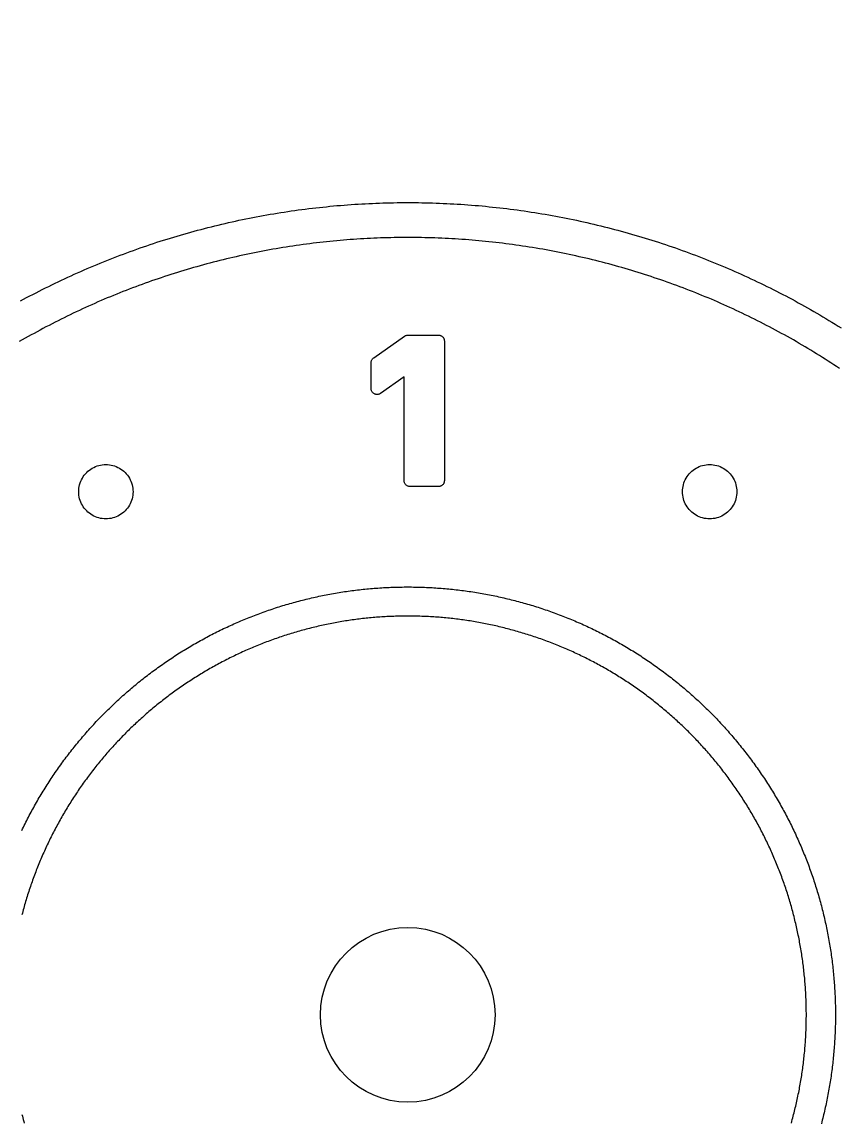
# Model space of a CAD drawing. Header units: millimetres. Extents: x -17.8 to 17.8, y -17.8 to 17.8.
# Drawn here: x 5.11 to 9.32, y -0.55 to 5.11 of the extents above; entities that cross this region are included whole.
import ezdxf

# ---------------------------------------------------------------- set-up
doc = ezdxf.new("R2010")
doc.units = ezdxf.units.MM
doc.layers.add('ALTIN', color=2, linetype='Continuous')
doc.layers.add('KESIM', color=1, linetype='Continuous')

msp = doc.modelspace()

# ---------------------------------------------------------------- linework, layer by layer
at = {"layer": 'ALTIN'}
for points in [[(5.1058, 3.677), (5.1218, 3.6856), (5.1379, 3.6943), (5.1541, 3.7028), (5.1702, 3.7113), (5.1865, 3.7196), (5.2027, 3.728), (5.219, 3.7362), (5.2353, 3.7444), (5.2517, 3.7525), (5.2681, 3.7606), (5.2845, 3.7685), (5.3009, 3.7764), (5.3174, 3.7842), (5.334, 3.792), (5.3505, 3.7997), (5.3671, 3.8073), (5.3838, 3.8148), (5.4004, 3.8223), (5.4171, 3.8297), (5.4338, 3.837), (5.4506, 3.8442), (5.4674, 3.8514), (5.4842, 3.8585), (5.5011, 3.8655), (5.5179, 3.8725), (5.5348, 3.8793), (5.5518, 3.8861), (5.5688, 3.8929), (5.5858, 3.8995), (5.6028, 3.9061), (5.6198, 3.9126), (5.6369, 3.919), (5.654, 3.9254), (5.6712, 3.9317), (5.6884, 3.9379), (5.7056, 3.944), (5.7228, 3.9501), (5.74, 3.956), (5.7573, 3.962), (5.7746, 3.9678), (5.7919, 3.9735), (5.8093, 3.9792), (5.8266, 3.9848), (5.844, 3.9904), (5.8615, 3.9958), (5.8789, 4.0012), (5.8964, 4.0065), (5.9139, 4.0117), (5.9314, 4.0168), (5.9489, 4.0219), (5.9665, 4.0269), (5.9841, 4.0318), (6.0017, 4.0367), (6.0193, 4.0414), (6.0369, 4.0461), (6.0546, 4.0507), (6.0723, 4.0553), (6.09, 4.0597), (6.1077, 4.0641), (6.1255, 4.0684), (6.1432, 4.0726), (6.161, 4.0768), (6.1788, 4.0808), (6.1966, 4.0848), (6.2144, 4.0887), (6.2323, 4.0926), (6.2502, 4.0963), (6.268, 4.1), (6.2859, 4.1036), (6.3039, 4.1071), (6.3218, 4.1106), (6.3397, 4.1139), (6.3577, 4.1172), (6.3757, 4.1204), (6.3936, 4.1236), (6.4116, 4.1266), (6.4297, 4.1296), (6.4477, 4.1325), (6.4657, 4.1353), (6.4838, 4.138), (6.5018, 4.1407), (6.5199, 4.1433), (6.538, 4.1458), (6.5561, 4.1482), (6.5742, 4.1505), (6.5923, 4.1528), (6.6104, 4.155), (6.6286, 4.1571), (6.6467, 4.1591), (6.6649, 4.1611), (6.683, 4.1629), (6.7012, 4.1647), (6.7194, 4.1664), (6.7375, 4.1681), (6.7557, 4.1696), (6.7739, 4.1711), (6.7921, 4.1725), (6.8103, 4.1738), (6.8286, 4.175), (6.8468, 4.1762), (6.865, 4.1773), (6.8832, 4.1783), (6.9015, 4.1792), (6.9197, 4.18), (6.9379, 4.1808), (6.9562, 4.1815), (6.9744, 4.182), (6.9927, 4.1826), (7.0109, 4.183), (7.0292, 4.1834), (7.0474, 4.1836), (7.0657, 4.1838), (7.0839, 4.184), (7.1022, 4.184), (7.1205, 4.184), (7.1387, 4.1838), (7.157, 4.1836), (7.1752, 4.1834), (7.1935, 4.183), (7.2117, 4.1826), (7.23, 4.182), (7.2482, 4.1815), (7.2665, 4.1808), (7.2847, 4.18), (7.3029, 4.1792), (7.3212, 4.1783), (7.3394, 4.1773), (7.3576, 4.1762), (7.3758, 4.175), (7.3941, 4.1738), (7.4123, 4.1725), (7.4305, 4.1711), (7.4487, 4.1696), (7.4669, 4.1681), (7.485, 4.1664), (7.5032, 4.1647), (7.5214, 4.1629), (7.5395, 4.1611), (7.5577, 4.1591), (7.5758, 4.1571), (7.594, 4.155), (7.6121, 4.1528), (7.6302, 4.1505), (7.6483, 4.1482), (7.6664, 4.1458), (7.6845, 4.1433), (7.7026, 4.1407), (7.7206, 4.138), (7.7387, 4.1353), (7.7567, 4.1325), (7.7747, 4.1296), (7.7928, 4.1266), (7.8108, 4.1236), (7.8287, 4.1204), (7.8467, 4.1172), (7.8647, 4.1139), (7.8826, 4.1106), (7.9005, 4.1071), (7.9185, 4.1036), (7.9364, 4.1), (7.9542, 4.0963), (7.9721, 4.0926), (7.99, 4.0887), (8.0078, 4.0848), (8.0256, 4.0808), (8.0434, 4.0768), (8.0612, 4.0726), (8.0789, 4.0684), (8.0967, 4.0641), (8.1144, 4.0597), (8.1321, 4.0553), (8.1498, 4.0507), (8.1675, 4.0461), (8.1851, 4.0414), (8.2027, 4.0367), (8.2203, 4.0318), (8.2379, 4.0269), (8.2555, 4.0219), (8.273, 4.0168), (8.2905, 4.0117), (8.308, 4.0065), (8.3255, 4.0012), (8.3429, 3.9958), (8.3604, 3.9904), (8.3778, 3.9848), (8.3951, 3.9792), (8.4125, 3.9735), (8.4298, 3.9678), (8.4471, 3.962), (8.4644, 3.956), (8.4816, 3.9501), (8.4988, 3.944), (8.516, 3.9379), (8.5332, 3.9317), (8.5504, 3.9254), (8.5675, 3.919), (8.5846, 3.9126), (8.6016, 3.9061), (8.6186, 3.8995), (8.6356, 3.8929), (8.6526, 3.8861), (8.6696, 3.8793), (8.6865, 3.8725), (8.7033, 3.8655), (8.7202, 3.8585), (8.737, 3.8514), (8.7538, 3.8442), (8.7706, 3.837), (8.7873, 3.8297), (8.804, 3.8223), (8.8206, 3.8148), (8.8373, 3.8073), (8.8539, 3.7997), (8.8704, 3.792), (8.887, 3.7842), (8.9035, 3.7764), (8.9199, 3.7685), (8.9363, 3.7606), (8.9527, 3.7525), (8.9691, 3.7444), (8.9854, 3.7362), (9.0017, 3.728), (9.0179, 3.7196), (9.0342, 3.7113), (9.0503, 3.7028), (9.0665, 3.6943), (9.0826, 3.6856), (9.0986, 3.677), (9.1147, 3.6682), (9.1306, 3.6594), (9.1466, 3.6505), (9.1625, 3.6416), (9.1784, 3.6325), (9.1942, 3.6235), (9.21, 3.6143), (9.2257, 3.6051), (9.2415, 3.5958), (9.2571, 3.5864), (9.2727, 3.577), (9.2883, 3.5674), (9.3039, 3.5579), (9.3194, 3.5482), (9.3348, 3.5385)], [(9.3267, 3.3292), (9.3122, 3.3389), (9.2976, 3.3485), (9.2829, 3.358), (9.2683, 3.3675), (9.2535, 3.3769), (9.2388, 3.3863), (9.224, 3.3956), (9.2092, 3.4048), (9.1943, 3.414), (9.1794, 3.4231), (9.1644, 3.4321), (9.1494, 3.4411), (9.1344, 3.45), (9.1193, 3.4588), (9.1042, 3.4676), (9.0891, 3.4763), (9.0739, 3.4849), (9.0586, 3.4935), (9.0434, 3.502), (9.0281, 3.5104), (9.0127, 3.5188), (8.9974, 3.5271), (8.982, 3.5353), (8.9665, 3.5435), (8.951, 3.5516), (8.9355, 3.5596), (8.92, 3.5676), (8.9044, 3.5755), (8.8888, 3.5833), (8.8731, 3.5911), (8.8574, 3.5988), (8.8417, 3.6064), (8.826, 3.614), (8.8102, 3.6214), (8.7944, 3.6289), (8.7785, 3.6362), (8.7626, 3.6435), (8.7467, 3.6507), (8.7308, 3.6578), (8.7148, 3.6649), (8.6988, 3.6719), (8.6828, 3.6788), (8.6667, 3.6857), (8.6506, 3.6925), (8.6345, 3.6992), (8.6183, 3.7059), (8.6021, 3.7124), (8.5859, 3.719), (8.5697, 3.7254), (8.5534, 3.7318), (8.5371, 3.7381), (8.5208, 3.7443), (8.5044, 3.7504), (8.4881, 3.7565), (8.4716, 3.7625), (8.4552, 3.7685), (8.4388, 3.7743), (8.4223, 3.7801), (8.4058, 3.7859), (8.3892, 3.7915), (8.3727, 3.7971), (8.3561, 3.8026), (8.3395, 3.808), (8.3229, 3.8134), (8.3062, 3.8187), (8.2896, 3.8239), (8.2729, 3.829), (8.2561, 3.8341), (8.2394, 3.8391), (8.2226, 3.844), (8.2059, 3.8489), (8.189, 3.8537), (8.1722, 3.8584), (8.1554, 3.863), (8.1385, 3.8676), (8.1216, 3.8721), (8.1047, 3.8765), (8.0878, 3.8808), (8.0709, 3.8851), (8.0539, 3.8893), (8.0369, 3.8934), (8.0199, 3.8974), (8.0029, 3.9014), (7.9859, 3.9053), (7.9688, 3.9091), (7.9518, 3.9128), (7.9347, 3.9165), (7.9176, 3.9201), (7.9005, 3.9236), (7.8833, 3.9271), (7.8662, 3.9304), (7.849, 3.9337), (7.8319, 3.937), (7.8147, 3.9401), (7.7975, 3.9432), (7.7803, 3.9462), (7.7631, 3.9491), (7.7458, 3.9519), (7.7286, 3.9547), (7.7113, 3.9574), (7.694, 3.96), (7.6767, 3.9626), (7.6594, 3.965), (7.6421, 3.9674), (7.6248, 3.9697), (7.6075, 3.972), (7.5902, 3.9742), (7.5728, 3.9762), (7.5555, 3.9783), (7.5381, 3.9802), (7.5207, 3.9821), (7.5034, 3.9839), (7.486, 3.9856), (7.4686, 3.9872), (7.4512, 3.9888), (7.4338, 3.9902), (7.4164, 3.9917), (7.3989, 3.993), (7.3815, 3.9942), (7.3641, 3.9954), (7.3466, 3.9965), (7.3292, 3.9976), (7.3118, 3.9985), (7.2943, 3.9994), (7.2769, 4.0002), (7.2594, 4.0009), (7.2419, 4.0016), (7.2245, 4.0021), (7.207, 4.0026), (7.1895, 4.003), (7.1721, 4.0034), (7.1546, 4.0037), (7.1371, 4.0038), (7.1197, 4.004), (7.1022, 4.004), (7.0847, 4.004), (7.0673, 4.0038), (7.0498, 4.0037), (7.0323, 4.0034), (7.0149, 4.003), (6.9974, 4.0026), (6.9799, 4.0021), (6.9625, 4.0016), (6.945, 4.0009), (6.9275, 4.0002), (6.9101, 3.9994), (6.8926, 3.9985), (6.8752, 3.9976), (6.8578, 3.9965), (6.8403, 3.9954), (6.8229, 3.9942), (6.8055, 3.993), (6.788, 3.9917), (6.7706, 3.9902), (6.7532, 3.9888), (6.7358, 3.9872), (6.7184, 3.9856), (6.701, 3.9839), (6.6837, 3.9821), (6.6663, 3.9802), (6.6489, 3.9783), (6.6316, 3.9762), (6.6142, 3.9742), (6.5969, 3.972), (6.5796, 3.9697), (6.5623, 3.9674), (6.545, 3.965), (6.5277, 3.9626), (6.5104, 3.96), (6.4931, 3.9574), (6.4758, 3.9547), (6.4586, 3.9519), (6.4413, 3.9491), (6.4241, 3.9462), (6.4069, 3.9432), (6.3897, 3.9401), (6.3725, 3.937), (6.3554, 3.9337), (6.3382, 3.9304), (6.3211, 3.9271), (6.3039, 3.9236), (6.2868, 3.9201), (6.2697, 3.9165), (6.2526, 3.9128), (6.2356, 3.9091), (6.2185, 3.9053), (6.2015, 3.9014), (6.1845, 3.8974), (6.1675, 3.8934), (6.1505, 3.8893), (6.1335, 3.8851), (6.1166, 3.8808), (6.0997, 3.8765), (6.0828, 3.8721), (6.0659, 3.8676), (6.049, 3.863), (6.0322, 3.8584), (6.0154, 3.8537), (5.9985, 3.8489), (5.9818, 3.844), (5.965, 3.8391), (5.9483, 3.8341), (5.9315, 3.829), (5.9148, 3.8239), (5.8982, 3.8187), (5.8815, 3.8134), (5.8649, 3.808), (5.8483, 3.8026), (5.8317, 3.7971), (5.8152, 3.7915), (5.7986, 3.7859), (5.7821, 3.7801), (5.7656, 3.7743), (5.7492, 3.7685), (5.7328, 3.7625), (5.7163, 3.7565), (5.7, 3.7504), (5.6836, 3.7443), (5.6673, 3.7381), (5.651, 3.7318), (5.6347, 3.7254), (5.6185, 3.719), (5.6023, 3.7124), (5.5861, 3.7059), (5.5699, 3.6992), (5.5538, 3.6925), (5.5377, 3.6857), (5.5216, 3.6788), (5.5056, 3.6719), (5.4896, 3.6649), (5.4736, 3.6578), (5.4577, 3.6507), (5.4418, 3.6435), (5.4259, 3.6362), (5.41, 3.6289), (5.3942, 3.6214), (5.3784, 3.614), (5.3627, 3.6064), (5.347, 3.5988), (5.3313, 3.5911), (5.3156, 3.5833), (5.3, 3.5755), (5.2844, 3.5676), (5.2689, 3.5596), (5.2534, 3.5516), (5.2379, 3.5435), (5.2224, 3.5353), (5.207, 3.5271), (5.1917, 3.5188), (5.1763, 3.5104), (5.161, 3.502), (5.1458, 3.4935), (5.1305, 3.4849), (5.1153, 3.4763), (5.1002, 3.4676)], [(5.113, 0.9488), (5.1172, 0.9575), (5.1214, 0.9661), (5.1256, 0.9748), (5.1299, 0.9834), (5.1342, 0.992), (5.1385, 1.0005), (5.1429, 1.0091), (5.1473, 1.0176), (5.1518, 1.0262), (5.1563, 1.0347), (5.1608, 1.0431), (5.1654, 1.0516), (5.17, 1.06), (5.1746, 1.0685), (5.1793, 1.0769), (5.184, 1.0852), (5.1888, 1.0936), (5.1936, 1.1019), (5.1984, 1.1103), (5.2033, 1.1186), (5.2082, 1.1268), (5.2131, 1.1351), (5.2181, 1.1433), (5.2231, 1.1515), (5.2281, 1.1597), (5.2332, 1.1679), (5.2383, 1.176), (5.2435, 1.1841), (5.2487, 1.1922), (5.2539, 1.2003), (5.2591, 1.2084), (5.2644, 1.2164), (5.2697, 1.2244), (5.2751, 1.2324), (5.2805, 1.2404), (5.2859, 1.2483), (5.2914, 1.2562), (5.2969, 1.2641), (5.3024, 1.272), (5.308, 1.2798), (5.3136, 1.2876), (5.3192, 1.2954), (5.3249, 1.3032), (5.3306, 1.3109), (5.3363, 1.3186), (5.3421, 1.3263), (5.3479, 1.334), (5.3537, 1.3416), (5.3596, 1.3493), (5.3655, 1.3568), (5.3715, 1.3644), (5.3774, 1.3719), (5.3834, 1.3795), (5.3895, 1.3869), (5.3955, 1.3944), (5.4016, 1.4018), (5.4078, 1.4092), (5.4139, 1.4166), (5.4201, 1.424), (5.4264, 1.4313), (5.4326, 1.4386), (5.4389, 1.4459), (5.4452, 1.4531), (5.4516, 1.4603), (5.458, 1.4675), (5.4644, 1.4747), (5.4708, 1.4818), (5.4773, 1.4889), (5.4838, 1.496), (5.4904, 1.503), (5.497, 1.5101), (5.5036, 1.5171), (5.5102, 1.524), (5.5169, 1.5309), (5.5236, 1.5378), (5.5303, 1.5447), (5.537, 1.5516), (5.5438, 1.5584), (5.5506, 1.5652), (5.5575, 1.5719), (5.5644, 1.5786), (5.5713, 1.5853), (5.5782, 1.592), (5.5851, 1.5986), (5.5921, 1.6052), (5.5992, 1.6118), (5.6062, 1.6184), (5.6133, 1.6249), (5.6204, 1.6314), (5.6275, 1.6378), (5.6347, 1.6442), (5.6419, 1.6506), (5.6491, 1.657), (5.6563, 1.6633), (5.6636, 1.6696), (5.6709, 1.6758), (5.6782, 1.6821), (5.6856, 1.6883), (5.693, 1.6944), (5.7004, 1.7006), (5.7078, 1.7067), (5.7153, 1.7127), (5.7227, 1.7188), (5.7303, 1.7248), (5.7378, 1.7307), (5.7454, 1.7367), (5.7529, 1.7426), (5.7606, 1.7485), (5.7682, 1.7543), (5.7759, 1.7601), (5.7836, 1.7659), (5.7913, 1.7716), (5.799, 1.7773), (5.8068, 1.783), (5.8146, 1.7886), (5.8224, 1.7942), (5.8302, 1.7998), (5.8381, 1.8053), (5.846, 1.8108), (5.8539, 1.8163), (5.8618, 1.8217), (5.8698, 1.8271), (5.8778, 1.8325), (5.8858, 1.8378), (5.8938, 1.8431), (5.9019, 1.8483), (5.91, 1.8535), (5.9181, 1.8587), (5.9262, 1.8639), (5.9343, 1.869), (5.9425, 1.8741), (5.9507, 1.8791), (5.9589, 1.8841), (5.9671, 1.8891), (5.9754, 1.894), (5.9836, 1.8989), (5.9919, 1.9038), (6.0003, 1.9086), (6.0086, 1.9134), (6.017, 1.9182), (6.0253, 1.9229), (6.0337, 1.9276), (6.0422, 1.9322), (6.0506, 1.9368), (6.0591, 1.9414), (6.0675, 1.9459), (6.076, 1.9504), (6.0846, 1.9549), (6.0931, 1.9593), (6.1017, 1.9637), (6.1102, 1.968), (6.1188, 1.9723), (6.1274, 1.9766), (6.1361, 1.9808), (6.1447, 1.985), (6.1534, 1.9892), (6.1621, 1.9933), (6.1708, 1.9974), (6.1795, 2.0014), (6.1883, 2.0054), (6.197, 2.0094), (6.2058, 2.0133), (6.2146, 2.0172), (6.2234, 2.0211), (6.2322, 2.0249), (6.2411, 2.0287), (6.2499, 2.0324), (6.2588, 2.0361), (6.2677, 2.0398), (6.2766, 2.0434), (6.2855, 2.047), (6.2945, 2.0505), (6.3034, 2.054), (6.3124, 2.0575), (6.3214, 2.0609), (6.3304, 2.0643), (6.3394, 2.0677), (6.3484, 2.071), (6.3575, 2.0742), (6.3665, 2.0775), (6.3756, 2.0807), (6.3847, 2.0838), (6.3938, 2.0869), (6.4029, 2.09), (6.412, 2.093), (6.4212, 2.096), (6.4303, 2.099), (6.4395, 2.1019), (6.4487, 2.1047), (6.4578, 2.1076), (6.4671, 2.1104), (6.4763, 2.1131), (6.4855, 2.1158), (6.4947, 2.1185), (6.504, 2.1211), (6.5132, 2.1237), (6.5225, 2.1263), (6.5318, 2.1288), (6.5411, 2.1313), (6.5504, 2.1337), (6.5597, 2.1361), (6.569, 2.1384), (6.5784, 2.1407), (6.5877, 2.143), (6.5971, 2.1452), (6.6064, 2.1474), (6.6158, 2.1495), (6.6252, 2.1516), (6.6346, 2.1537), (6.644, 2.1557), (6.6534, 2.1577), (6.6628, 2.1596), (6.6722, 2.1615), (6.6817, 2.1634), (6.6911, 2.1652), (6.7006, 2.167), (6.71, 2.1687), (6.7195, 2.1704), (6.729, 2.172), (6.7385, 2.1737), (6.7479, 2.1752), (6.7574, 2.1767), (6.7669, 2.1782), (6.7764, 2.1797), (6.786, 2.1811), (6.7955, 2.1824), (6.805, 2.1837), (6.8145, 2.185), (6.8241, 2.1863), (6.8336, 2.1875), (6.8432, 2.1886), (6.8527, 2.1897), (6.8623, 2.1908), (6.8718, 2.1918), (6.8814, 2.1928), (6.891, 2.1937), (6.9005, 2.1946), (6.9101, 2.1955), (6.9197, 2.1963), (6.9293, 2.1971), (6.9389, 2.1978), (6.9485, 2.1985), (6.9581, 2.1992), (6.9677, 2.1998), (6.9773, 2.2003), (6.9869, 2.2009), (6.9965, 2.2013), (7.0061, 2.2018), (7.0157, 2.2022), (7.0253, 2.2025), (7.0349, 2.2029), (7.0445, 2.2031), (7.0541, 2.2034), (7.0637, 2.2035), (7.0734, 2.2037), (7.083, 2.2038), (7.0926, 2.2039), (7.1022, 2.2039), (7.1118, 2.2039), (7.1214, 2.2038), (7.131, 2.2037), (7.1407, 2.2035), (7.1503, 2.2034), (7.1599, 2.2031), (7.1695, 2.2029), (7.1791, 2.2025), (7.1887, 2.2022), (7.1983, 2.2018), (7.2079, 2.2013), (7.2175, 2.2009), (7.2271, 2.2003), (7.2367, 2.1998), (7.2463, 2.1992), (7.2559, 2.1985), (7.2655, 2.1978), (7.2751, 2.1971), (7.2847, 2.1963), (7.2943, 2.1955), (7.3039, 2.1946), (7.3134, 2.1937), (7.323, 2.1928), (7.3326, 2.1918), (7.3421, 2.1908), (7.3517, 2.1897), (7.3612, 2.1886), (7.3708, 2.1875), (7.3803, 2.1863), (7.3899, 2.185), (7.3994, 2.1837), (7.4089, 2.1824), (7.4184, 2.1811), (7.428, 2.1797), (7.4375, 2.1782), (7.447, 2.1767), (7.4565, 2.1752), (7.4659, 2.1737), (7.4754, 2.172), (7.4849, 2.1704), (7.4944, 2.1687), (7.5038, 2.167), (7.5133, 2.1652), (7.5227, 2.1634), (7.5322, 2.1615), (7.5416, 2.1596), (7.551, 2.1577), (7.5604, 2.1557), (7.5698, 2.1537), (7.5792, 2.1516), (7.5886, 2.1495), (7.598, 2.1474), (7.6073, 2.1452), (7.6167, 2.143), (7.626, 2.1407), (7.6354, 2.1384), (7.6447, 2.1361), (7.654, 2.1337), (7.6633, 2.1313), (7.6726, 2.1288), (7.6819, 2.1263), (7.6912, 2.1237), (7.7004, 2.1211), (7.7097, 2.1185), (7.7189, 2.1158), (7.7281, 2.1131), (7.7373, 2.1104), (7.7466, 2.1076), (7.7557, 2.1047), (7.7649, 2.1019), (7.7741, 2.099), (7.7832, 2.096), (7.7924, 2.093), (7.8015, 2.09), (7.8106, 2.0869), (7.8197, 2.0838), (7.8288, 2.0807), (7.8379, 2.0775), (7.8469, 2.0742), (7.856, 2.071), (7.865, 2.0677), (7.874, 2.0643), (7.883, 2.0609), (7.892, 2.0575), (7.901, 2.054), (7.9099, 2.0505), (7.9189, 2.047), (7.9278, 2.0434), (7.9367, 2.0398), (7.9456, 2.0361), (7.9545, 2.0324), (7.9633, 2.0287), (7.9722, 2.0249), (7.981, 2.0211), (7.9898, 2.0172), (7.9986, 2.0133), (8.0074, 2.0094), (8.0161, 2.0054), (8.0249, 2.0014), (8.0336, 1.9974), (8.0423, 1.9933), (8.051, 1.9892), (8.0597, 1.985), (8.0683, 1.9808), (8.077, 1.9766), (8.0856, 1.9723), (8.0942, 1.968), (8.1027, 1.9637), (8.1113, 1.9593), (8.1198, 1.9549), (8.1284, 1.9504), (8.1369, 1.9459), (8.1453, 1.9414), (8.1538, 1.9368), (8.1622, 1.9322), (8.1707, 1.9276), (8.1791, 1.9229), (8.1874, 1.9182), (8.1958, 1.9134), (8.2041, 1.9086), (8.2125, 1.9038), (8.2208, 1.8989), (8.229, 1.894), (8.2373, 1.8891), (8.2455, 1.8841), (8.2537, 1.8791), (8.2619, 1.8741), (8.2701, 1.869), (8.2782, 1.8639), (8.2863, 1.8587), (8.2944, 1.8535), (8.3025, 1.8483), (8.3106, 1.8431), (8.3186, 1.8378), (8.3266, 1.8325), (8.3346, 1.8271), (8.3426, 1.8217), (8.3505, 1.8163), (8.3584, 1.8108), (8.3663, 1.8053), (8.3742, 1.7998), (8.382, 1.7942), (8.3898, 1.7886), (8.3976, 1.783), (8.4054, 1.7773), (8.4131, 1.7716), (8.4208, 1.7659), (8.4285, 1.7601), (8.4362, 1.7543), (8.4438, 1.7485), (8.4515, 1.7426), (8.459, 1.7367), (8.4666, 1.7307), (8.4741, 1.7248), (8.4817, 1.7188), (8.4891, 1.7127), (8.4966, 1.7067), (8.504, 1.7006), (8.5114, 1.6944), (8.5188, 1.6883), (8.5262, 1.6821), (8.5335, 1.6758), (8.5408, 1.6696), (8.5481, 1.6633), (8.5553, 1.657), (8.5625, 1.6506), (8.5697, 1.6442), (8.5769, 1.6378), (8.584, 1.6314), (8.5911, 1.6249), (8.5982, 1.6184), (8.6052, 1.6118), (8.6123, 1.6052), (8.6193, 1.5986), (8.6262, 1.592), (8.6331, 1.5853), (8.64, 1.5786), (8.6469, 1.5719), (8.6538, 1.5652), (8.6606, 1.5584), (8.6674, 1.5516), (8.6741, 1.5447), (8.6808, 1.5378), (8.6875, 1.5309), (8.6942, 1.524), (8.7008, 1.5171), (8.7074, 1.5101), (8.714, 1.503), (8.7206, 1.496), (8.7271, 1.4889), (8.7336, 1.4818), (8.74, 1.4747), (8.7464, 1.4675), (8.7528, 1.4603), (8.7592, 1.4531), (8.7655, 1.4459), (8.7718, 1.4386), (8.778, 1.4313), (8.7843, 1.424), (8.7905, 1.4166), (8.7966, 1.4092), (8.8028, 1.4018), (8.8089, 1.3944), (8.8149, 1.3869), (8.821, 1.3795), (8.827, 1.3719), (8.8329, 1.3644), (8.8389, 1.3568), (8.8448, 1.3493), (8.8507, 1.3416), (8.8565, 1.334), (8.8623, 1.3263), (8.8681, 1.3186), (8.8738, 1.3109), (8.8795, 1.3032), (8.8852, 1.2954), (8.8908, 1.2876), (8.8964, 1.2798), (8.902, 1.272), (8.9075, 1.2641), (8.913, 1.2562), (8.9185, 1.2483), (8.9239, 1.2404), (8.9293, 1.2324), (8.9347, 1.2244), (8.94, 1.2164), (8.9453, 1.2084), (8.9505, 1.2003), (8.9557, 1.1922), (8.9609, 1.1841), (8.9661, 1.176), (8.9712, 1.1679), (8.9763, 1.1597), (8.9813, 1.1515), (8.9863, 1.1433), (8.9913, 1.1351), (8.9962, 1.1268), (9.0011, 1.1186), (9.006, 1.1103), (9.0108, 1.1019), (9.0156, 1.0936), (9.0204, 1.0852), (9.0251, 1.0769), (9.0298, 1.0685), (9.0344, 1.06), (9.039, 1.0516), (9.0436, 1.0431), (9.0481, 1.0347), (9.0526, 1.0262), (9.0571, 1.0176), (9.0615, 1.0091), (9.0659, 1.0005), (9.0702, 0.992), (9.0745, 0.9834), (9.0788, 0.9748), (9.083, 0.9661), (9.0872, 0.9575), (9.0914, 0.9488), (9.0955, 0.9401), (9.0996, 0.9314), (9.1036, 0.9227), (9.1076, 0.9139), (9.1116, 0.9052), (9.1155, 0.8964), (9.1194, 0.8876), (9.1233, 0.8788), (9.1271, 0.87), (9.1309, 0.8611), (9.1346, 0.8523), (9.1383, 0.8434), (9.142, 0.8345), (9.1456, 0.8256), (9.1492, 0.8167), (9.1527, 0.8077), (9.1562, 0.7988), (9.1597, 0.7898), (9.1631, 0.7808), (9.1665, 0.7718), (9.1699, 0.7628), (9.1732, 0.7538), (9.1764, 0.7447), (9.1797, 0.7357), (9.1829, 0.7266), (9.186, 0.7175), (9.1891, 0.7084), (9.1922, 0.6993), (9.1952, 0.6902), (9.1982, 0.681), (9.2012, 0.6719), (9.2041, 0.6627), (9.2069, 0.6535), (9.2098, 0.6444), (9.2126, 0.6351), (9.2153, 0.6259), (9.218, 0.6167), (9.2207, 0.6075), (9.2233, 0.5982), (9.2259, 0.589), (9.2285, 0.5797), (9.231, 0.5704), (9.2335, 0.5611), (9.2359, 0.5518), (9.2383, 0.5425), (9.2406, 0.5332), (9.2429, 0.5238), (9.2452, 0.5145), (9.2474, 0.5051), (9.2496, 0.4958), (9.2517, 0.4864), (9.2538, 0.477), (9.2559, 0.4676), (9.2579, 0.4582), (9.2599, 0.4488), (9.2618, 0.4394), (9.2637, 0.43), (9.2656, 0.4205), (9.2674, 0.4111), (9.2692, 0.4016), (9.2709, 0.3922), (9.2726, 0.3827), (9.2742, 0.3732), (9.2759, 0.3637), (9.2774, 0.3543), (9.2789, 0.3448), (9.2804, 0.3353), (9.2819, 0.3258), (9.2833, 0.3162), (9.2846, 0.3067), (9.2859, 0.2972), (9.2872, 0.2877), (9.2885, 0.2781), (9.2897, 0.2686), (9.2908, 0.259), (9.2919, 0.2495), (9.293, 0.2399), (9.294, 0.2304), (9.295, 0.2208), (9.2959, 0.2112), (9.2968, 0.2017), (9.2977, 0.1921), (9.2985, 0.1825), (9.2993, 0.1729), (9.3, 0.1633), (9.3007, 0.1537), (9.3014, 0.1441), (9.302, 0.1345), (9.3025, 0.1249), (9.3031, 0.1153), (9.3035, 0.1057), (9.304, 0.0961), (9.3044, 0.0865), (9.3047, 0.0769), (9.3051, 0.0673), (9.3053, 0.0577), (9.3056, 0.0481), (9.3057, 0.0385), (9.3059, 0.0288), (9.306, 0.0192), (9.3061, 0.0096), (9.3061, 0), (9.3061, -0.0096), (9.306, -0.0192), (9.3059, -0.0288), (9.3057, -0.0385), (9.3056, -0.0481), (9.3053, -0.0577), (9.3051, -0.0673), (9.3047, -0.0769), (9.3044, -0.0865), (9.304, -0.0961), (9.3035, -0.1057), (9.3031, -0.1153), (9.3025, -0.1249), (9.302, -0.1345), (9.3014, -0.1441), (9.3007, -0.1537), (9.3, -0.1633), (9.2993, -0.1729), (9.2985, -0.1825), (9.2977, -0.1921), (9.2968, -0.2017), (9.2959, -0.2112), (9.295, -0.2208), (9.294, -0.2304), (9.293, -0.2399), (9.2919, -0.2495), (9.2908, -0.259), (9.2897, -0.2686), (9.2885, -0.2781), (9.2872, -0.2877), (9.2859, -0.2972), (9.2846, -0.3067), (9.2833, -0.3162), (9.2819, -0.3258), (9.2804, -0.3353), (9.2789, -0.3448), (9.2774, -0.3543), (9.2759, -0.3637), (9.2742, -0.3732), (9.2726, -0.3827), (9.2709, -0.3922), (9.2692, -0.4016), (9.2674, -0.4111), (9.2656, -0.4205), (9.2637, -0.43), (9.2618, -0.4394), (9.2599, -0.4488), (9.2579, -0.4582), (9.2559, -0.4676), (9.2538, -0.477), (9.2517, -0.4864), (9.2496, -0.4958), (9.2474, -0.5051), (9.2452, -0.5145), (9.2429, -0.5238), (9.2406, -0.5332), (9.2383, -0.5425), (9.2359, -0.5518), (9.2335, -0.5611)], [(9.079, -0.5575), (9.0814, -0.5489), (9.0838, -0.5402), (9.0861, -0.5316), (9.0884, -0.5229), (9.0907, -0.5143), (9.0929, -0.5056), (9.0951, -0.4969), (9.0972, -0.4882), (9.0993, -0.4795), (9.1014, -0.4708), (9.1034, -0.462), (9.1054, -0.4533), (9.1074, -0.4445), (9.1093, -0.4358), (9.1112, -0.427), (9.113, -0.4183), (9.1148, -0.4095), (9.1166, -0.4007), (9.1183, -0.3919), (9.12, -0.3831), (9.1217, -0.3743), (9.1233, -0.3655), (9.1249, -0.3567), (9.1264, -0.3478), (9.1279, -0.339), (9.1294, -0.3301), (9.1308, -0.3213), (9.1322, -0.3124), (9.1335, -0.3036), (9.1348, -0.2947), (9.1361, -0.2858), (9.1373, -0.277), (9.1385, -0.2681), (9.1397, -0.2592), (9.1408, -0.2503), (9.1418, -0.2414), (9.1429, -0.2325), (9.1439, -0.2236), (9.1448, -0.2147), (9.1457, -0.2058), (9.1466, -0.1969), (9.1475, -0.1879), (9.1483, -0.179), (9.149, -0.1701), (9.1497, -0.1611), (9.1504, -0.1522), (9.1511, -0.1433), (9.1517, -0.1343), (9.1522, -0.1254), (9.1528, -0.1164), (9.1533, -0.1075), (9.1537, -0.0985), (9.1541, -0.0896), (9.1545, -0.0806), (9.1548, -0.0717), (9.1551, -0.0627), (9.1554, -0.0538), (9.1556, -0.0448), (9.1558, -0.0358), (9.1559, -0.0269), (9.156, -0.0179), (9.1561, -0.009), (9.1561, 0), (9.1561, 0.009), (9.156, 0.0179), (9.1559, 0.0269), (9.1558, 0.0358), (9.1556, 0.0448), (9.1554, 0.0538), (9.1551, 0.0627), (9.1548, 0.0717), (9.1545, 0.0806), (9.1541, 0.0896), (9.1537, 0.0985), (9.1533, 0.1075), (9.1528, 0.1164), (9.1522, 0.1254), (9.1517, 0.1343), (9.1511, 0.1433), (9.1504, 0.1522), (9.1497, 0.1611), (9.149, 0.1701), (9.1483, 0.179), (9.1475, 0.1879), (9.1466, 0.1969), (9.1457, 0.2058), (9.1448, 0.2147), (9.1439, 0.2236), (9.1429, 0.2325), (9.1418, 0.2414), (9.1408, 0.2503), (9.1397, 0.2592), (9.1385, 0.2681), (9.1373, 0.277), (9.1361, 0.2858), (9.1348, 0.2947), (9.1335, 0.3036), (9.1322, 0.3124), (9.1308, 0.3213), (9.1294, 0.3301), (9.1279, 0.339), (9.1264, 0.3478), (9.1249, 0.3567), (9.1233, 0.3655), (9.1217, 0.3743), (9.12, 0.3831), (9.1183, 0.3919), (9.1166, 0.4007), (9.1148, 0.4095), (9.113, 0.4183), (9.1112, 0.427), (9.1093, 0.4358), (9.1074, 0.4445), (9.1054, 0.4533), (9.1034, 0.462), (9.1014, 0.4708), (9.0993, 0.4795), (9.0972, 0.4882), (9.0951, 0.4969), (9.0929, 0.5056), (9.0907, 0.5143), (9.0884, 0.5229), (9.0861, 0.5316), (9.0838, 0.5402), (9.0814, 0.5489), (9.079, 0.5575), (9.0765, 0.5661), (9.074, 0.5747), (9.0715, 0.5833), (9.0689, 0.5919), (9.0663, 0.6005), (9.0637, 0.6091), (9.061, 0.6176), (9.0583, 0.6262), (9.0556, 0.6347), (9.0528, 0.6432), (9.0499, 0.6517), (9.0471, 0.6602), (9.0442, 0.6687), (9.0412, 0.6771), (9.0383, 0.6856), (9.0353, 0.694), (9.0322, 0.7025), (9.0291, 0.7109), (9.026, 0.7193), (9.0229, 0.7277), (9.0197, 0.736), (9.0164, 0.7444), (9.0132, 0.7527), (9.0099, 0.7611), (9.0065, 0.7694), (9.0031, 0.7777), (8.9997, 0.786), (8.9963, 0.7943), (8.9928, 0.8025), (8.9893, 0.8108), (8.9857, 0.819), (8.9821, 0.8272), (8.9785, 0.8354), (8.9748, 0.8436), (8.9712, 0.8517), (8.9674, 0.8599), (8.9636, 0.868), (8.9598, 0.8761), (8.956, 0.8842), (8.9521, 0.8923), (8.9482, 0.9004), (8.9443, 0.9084), (8.9403, 0.9164), (8.9363, 0.9244), (8.9322, 0.9324), (8.9281, 0.9404), (8.924, 0.9484), (8.9199, 0.9563), (8.9157, 0.9642), (8.9114, 0.9721), (8.9072, 0.98), (8.9029, 0.9879), (8.8986, 0.9957), (8.8942, 1.0036), (8.8898, 1.0114), (8.8854, 1.0192), (8.8809, 1.0269), (8.8764, 1.0347), (8.8719, 1.0424), (8.8673, 1.0501), (8.8627, 1.0578), (8.8581, 1.0655), (8.8534, 1.0731), (8.8487, 1.0808), (8.844, 1.0884), (8.8392, 1.096), (8.8344, 1.1035), (8.8296, 1.1111), (8.8247, 1.1186), (8.8198, 1.1261), (8.8149, 1.1336), (8.8099, 1.1411), (8.8049, 1.1485), (8.7999, 1.1559), (8.7949, 1.1633), (8.7898, 1.1707), (8.7846, 1.1781), (8.7795, 1.1854), (8.7743, 1.1927), (8.7691, 1.2), (8.7638, 1.2072), (8.7585, 1.2145), (8.7532, 1.2217), (8.7479, 1.2289), (8.7425, 1.2361), (8.7371, 1.2432), (8.7317, 1.2503), (8.7262, 1.2574), (8.7207, 1.2645), (8.7151, 1.2715), (8.7096, 1.2786), (8.704, 1.2856), (8.6984, 1.2925), (8.6927, 1.2995), (8.687, 1.3064), (8.6813, 1.3133), (8.6756, 1.3202), (8.6698, 1.3271), (8.664, 1.3339), (8.6581, 1.3407), (8.6523, 1.3475), (8.6464, 1.3542), (8.6405, 1.3609), (8.6345, 1.3676), (8.6285, 1.3743), (8.6225, 1.381), (8.6165, 1.3876), (8.6104, 1.3942), (8.6043, 1.4007), (8.5982, 1.4073), (8.592, 1.4138), (8.5858, 1.4203), (8.5796, 1.4267), (8.5734, 1.4332), (8.5671, 1.4396), (8.5608, 1.446), (8.5545, 1.4523), (8.5482, 1.4586), (8.5418, 1.4649), (8.5354, 1.4712), (8.5289, 1.4774), (8.5225, 1.4836), (8.516, 1.4898), (8.5095, 1.496), (8.5029, 1.5021), (8.4964, 1.5082), (8.4898, 1.5143), (8.4832, 1.5203), (8.4765, 1.5263), (8.4698, 1.5323), (8.4631, 1.5383), (8.4564, 1.5442), (8.4497, 1.5501), (8.4429, 1.5559), (8.4361, 1.5618), (8.4293, 1.5676), (8.4224, 1.5734), (8.4155, 1.5791), (8.4086, 1.5848), (8.4017, 1.5905), (8.3947, 1.5962), (8.3878, 1.6018), (8.3808, 1.6074), (8.3737, 1.6129), (8.3667, 1.6185), (8.3596, 1.624), (8.3525, 1.6295), (8.3454, 1.6349), (8.3383, 1.6403), (8.3311, 1.6457), (8.3239, 1.651), (8.3167, 1.6563), (8.3094, 1.6616), (8.3022, 1.6669), (8.2949, 1.6721), (8.2876, 1.6773), (8.2803, 1.6824), (8.2729, 1.6876), (8.2655, 1.6927), (8.2581, 1.6977), (8.2507, 1.7027), (8.2433, 1.7077), (8.2358, 1.7127), (8.2283, 1.7176), (8.2208, 1.7225), (8.2133, 1.7274), (8.2057, 1.7322), (8.1982, 1.737), (8.1906, 1.7418), (8.183, 1.7465), (8.1753, 1.7512), (8.1677, 1.7559), (8.16, 1.7605), (8.1523, 1.7651), (8.1446, 1.7697), (8.1369, 1.7742), (8.1291, 1.7787), (8.1214, 1.7832), (8.1136, 1.7876), (8.1058, 1.792), (8.0979, 1.7964), (8.0901, 1.8007), (8.0822, 1.805), (8.0743, 1.8092), (8.0664, 1.8135), (8.0585, 1.8177), (8.0506, 1.8218), (8.0426, 1.8259), (8.0346, 1.83), (8.0266, 1.8341), (8.0186, 1.8381), (8.0106, 1.8421), (8.0026, 1.846), (7.9945, 1.8499), (7.9864, 1.8538), (7.9783, 1.8576), (7.9702, 1.8614), (7.9621, 1.8652), (7.9539, 1.869), (7.9458, 1.8726), (7.9376, 1.8763), (7.9294, 1.8799), (7.9212, 1.8835), (7.913, 1.8871), (7.9047, 1.8906), (7.8965, 1.8941), (7.8882, 1.8975), (7.8799, 1.9009), (7.8716, 1.9043), (7.8633, 1.9077), (7.8549, 1.911), (7.8466, 1.9142), (7.8382, 1.9175), (7.8299, 1.9207), (7.8215, 1.9238), (7.8131, 1.9269), (7.8047, 1.93), (7.7962, 1.9331), (7.7878, 1.9361), (7.7793, 1.939), (7.7709, 1.942), (7.7624, 1.9449), (7.7539, 1.9477), (7.7454, 1.9506), (7.7369, 1.9534), (7.7284, 1.9561), (7.7198, 1.9588), (7.7113, 1.9615), (7.7027, 1.9641), (7.6941, 1.9667), (7.6855, 1.9693), (7.6769, 1.9718), (7.6683, 1.9743), (7.6597, 1.9768), (7.6511, 1.9792), (7.6424, 1.9816), (7.6338, 1.9839), (7.6251, 1.9862), (7.6165, 1.9885), (7.6078, 1.9907), (7.5991, 1.9929), (7.5904, 1.995), (7.5817, 1.9971), (7.573, 1.9992), (7.5642, 2.0012), (7.5555, 2.0032), (7.5467, 2.0052), (7.538, 2.0071), (7.5292, 2.009), (7.5205, 2.0108), (7.5117, 2.0126), (7.5029, 2.0144), (7.4941, 2.0161), (7.4853, 2.0178), (7.4765, 2.0195), (7.4677, 2.0211), (7.4589, 2.0227), (7.45, 2.0242), (7.4412, 2.0257), (7.4323, 2.0272), (7.4235, 2.0286), (7.4146, 2.03), (7.4058, 2.0313), (7.3969, 2.0326), (7.388, 2.0339), (7.3792, 2.0351), (7.3703, 2.0363), (7.3614, 2.0375), (7.3525, 2.0386), (7.3436, 2.0396), (7.3347, 2.0407), (7.3258, 2.0417), (7.3169, 2.0426), (7.308, 2.0435), (7.2991, 2.0444), (7.2901, 2.0453), (7.2812, 2.0461), (7.2723, 2.0468), (7.2633, 2.0475), (7.2544, 2.0482), (7.2455, 2.0489), (7.2365, 2.0495), (7.2276, 2.05), (7.2186, 2.0506), (7.2097, 2.0511), (7.2007, 2.0515), (7.1918, 2.0519), (7.1828, 2.0523), (7.1739, 2.0526), (7.1649, 2.0529), (7.156, 2.0532), (7.147, 2.0534), (7.138, 2.0536), (7.1291, 2.0537), (7.1201, 2.0538), (7.1112, 2.0539), (7.1022, 2.0539), (7.0932, 2.0539), (7.0843, 2.0538), (7.0753, 2.0537), (7.0664, 2.0536), (7.0574, 2.0534), (7.0484, 2.0532), (7.0395, 2.0529), (7.0305, 2.0526), (7.0216, 2.0523), (7.0126, 2.0519), (7.0037, 2.0515), (6.9947, 2.0511), (6.9858, 2.0506), (6.9768, 2.05), (6.9679, 2.0495), (6.9589, 2.0489), (6.95, 2.0482), (6.9411, 2.0475), (6.9321, 2.0468), (6.9232, 2.0461), (6.9143, 2.0453), (6.9053, 2.0444), (6.8964, 2.0435), (6.8875, 2.0426), (6.8786, 2.0417), (6.8697, 2.0407), (6.8608, 2.0396), (6.8519, 2.0386), (6.843, 2.0375), (6.8341, 2.0363), (6.8252, 2.0351), (6.8164, 2.0339), (6.8075, 2.0326), (6.7986, 2.0313), (6.7898, 2.03), (6.7809, 2.0286), (6.7721, 2.0272), (6.7632, 2.0257), (6.7544, 2.0242), (6.7455, 2.0227), (6.7367, 2.0211), (6.7279, 2.0195), (6.7191, 2.0178), (6.7103, 2.0161), (6.7015, 2.0144), (6.6927, 2.0126), (6.6839, 2.0108), (6.6752, 2.009), (6.6664, 2.0071), (6.6577, 2.0052), (6.6489, 2.0032), (6.6402, 2.0012), (6.6314, 1.9992), (6.6227, 1.9971), (6.614, 1.995), (6.6053, 1.9929), (6.5966, 1.9907), (6.5879, 1.9885), (6.5793, 1.9862), (6.5706, 1.9839), (6.562, 1.9816), (6.5533, 1.9792), (6.5447, 1.9768), (6.5361, 1.9743), (6.5275, 1.9718), (6.5189, 1.9693), (6.5103, 1.9667), (6.5017, 1.9641), (6.4931, 1.9615), (6.4846, 1.9588), (6.476, 1.9561), (6.4675, 1.9534), (6.459, 1.9506), (6.4505, 1.9477), (6.442, 1.9449), (6.4335, 1.942), (6.4251, 1.939), (6.4166, 1.9361), (6.4082, 1.9331), (6.3997, 1.93), (6.3913, 1.9269), (6.3829, 1.9238), (6.3745, 1.9207), (6.3662, 1.9175), (6.3578, 1.9142), (6.3495, 1.911), (6.3411, 1.9077), (6.3328, 1.9043), (6.3245, 1.9009), (6.3162, 1.8975), (6.3079, 1.8941), (6.2997, 1.8906), (6.2914, 1.8871), (6.2832, 1.8835), (6.275, 1.8799), (6.2668, 1.8763), (6.2586, 1.8726), (6.2505, 1.869), (6.2423, 1.8652), (6.2342, 1.8614), (6.2261, 1.8576), (6.218, 1.8538), (6.2099, 1.8499), (6.2018, 1.846), (6.1938, 1.8421), (6.1858, 1.8381), (6.1778, 1.8341), (6.1698, 1.83), (6.1618, 1.8259), (6.1538, 1.8218), (6.1459, 1.8177), (6.138, 1.8135), (6.1301, 1.8092), (6.1222, 1.805), (6.1143, 1.8007), (6.1065, 1.7964), (6.0986, 1.792), (6.0908, 1.7876), (6.083, 1.7832), (6.0753, 1.7787), (6.0675, 1.7742), (6.0598, 1.7697), (6.0521, 1.7651), (6.0444, 1.7605), (6.0367, 1.7559), (6.0291, 1.7512), (6.0214, 1.7465), (6.0138, 1.7418), (6.0062, 1.737), (5.9987, 1.7322), (5.9911, 1.7274), (5.9836, 1.7225), (5.9761, 1.7176), (5.9686, 1.7127), (5.9611, 1.7077), (5.9537, 1.7027), (5.9463, 1.6977), (5.9389, 1.6927), (5.9315, 1.6876), (5.9241, 1.6824), (5.9168, 1.6773), (5.9095, 1.6721), (5.9022, 1.6669), (5.895, 1.6616), (5.8877, 1.6563), (5.8805, 1.651), (5.8733, 1.6457), (5.8661, 1.6403), (5.859, 1.6349), (5.8519, 1.6295), (5.8448, 1.624), (5.8377, 1.6185), (5.8307, 1.6129), (5.8236, 1.6074), (5.8166, 1.6018), (5.8097, 1.5962), (5.8027, 1.5905), (5.7958, 1.5848), (5.7889, 1.5791), (5.782, 1.5734), (5.7751, 1.5676), (5.7683, 1.5618), (5.7615, 1.5559), (5.7547, 1.5501), (5.748, 1.5442), (5.7413, 1.5383), (5.7346, 1.5323), (5.7279, 1.5263), (5.7212, 1.5203), (5.7146, 1.5143), (5.708, 1.5082), (5.7015, 1.5021), (5.6949, 1.496), (5.6884, 1.4898), (5.6819, 1.4836), (5.6755, 1.4774), (5.669, 1.4712), (5.6626, 1.4649), (5.6562, 1.4586), (5.6499, 1.4523), (5.6436, 1.446), (5.6373, 1.4396), (5.631, 1.4332), (5.6248, 1.4267), (5.6186, 1.4203), (5.6124, 1.4138), (5.6062, 1.4073), (5.6001, 1.4007), (5.594, 1.3942), (5.5879, 1.3876), (5.5819, 1.381), (5.5759, 1.3743), (5.5699, 1.3676), (5.5639, 1.3609), (5.558, 1.3542), (5.5521, 1.3475), (5.5463, 1.3407), (5.5404, 1.3339), (5.5346, 1.3271), (5.5288, 1.3202), (5.5231, 1.3133), (5.5174, 1.3064), (5.5117, 1.2995), (5.506, 1.2925), (5.5004, 1.2856), (5.4948, 1.2786), (5.4893, 1.2715), (5.4837, 1.2645), (5.4782, 1.2574), (5.4727, 1.2503), (5.4673, 1.2432), (5.4619, 1.2361), (5.4565, 1.2289), (5.4512, 1.2217), (5.4459, 1.2145), (5.4406, 1.2072), (5.4353, 1.2), (5.4301, 1.1927), (5.4249, 1.1854), (5.4198, 1.1781), (5.4146, 1.1707), (5.4095, 1.1633), (5.4045, 1.1559), (5.3995, 1.1485), (5.3945, 1.1411), (5.3895, 1.1336), (5.3846, 1.1261), (5.3797, 1.1186), (5.3748, 1.1111), (5.37, 1.1035), (5.3652, 1.096), (5.3604, 1.0884), (5.3557, 1.0808), (5.351, 1.0731), (5.3463, 1.0655), (5.3417, 1.0578), (5.3371, 1.0501), (5.3325, 1.0424), (5.328, 1.0347), (5.3235, 1.0269), (5.319, 1.0192), (5.3146, 1.0114), (5.3102, 1.0036), (5.3058, 0.9957), (5.3015, 0.9879), (5.2972, 0.98), (5.293, 0.9721), (5.2887, 0.9642), (5.2845, 0.9563), (5.2804, 0.9484), (5.2763, 0.9404), (5.2722, 0.9324), (5.2681, 0.9244), (5.2641, 0.9164), (5.2601, 0.9084), (5.2562, 0.9004), (5.2523, 0.8923), (5.2484, 0.8842), (5.2446, 0.8761), (5.2408, 0.868), (5.237, 0.8599), (5.2332, 0.8517), (5.2296, 0.8436), (5.2259, 0.8354), (5.2223, 0.8272), (5.2187, 0.819), (5.2151, 0.8108), (5.2116, 0.8025), (5.2081, 0.7943), (5.2047, 0.786), (5.2013, 0.7777), (5.1979, 0.7694), (5.1945, 0.7611), (5.1912, 0.7527), (5.188, 0.7444), (5.1847, 0.736), (5.1815, 0.7277), (5.1784, 0.7193), (5.1753, 0.7109), (5.1722, 0.7025), (5.1691, 0.694), (5.1661, 0.6856), (5.1632, 0.6771), (5.1602, 0.6687), (5.1573, 0.6602), (5.1545, 0.6517), (5.1516, 0.6432), (5.1488, 0.6347), (5.1461, 0.6262), (5.1434, 0.6176), (5.1407, 0.6091), (5.1381, 0.6005), (5.1355, 0.5919), (5.1329, 0.5833), (5.1304, 0.5747), (5.1279, 0.5661), (5.1254, 0.5575), (5.123, 0.5489), (5.1206, 0.5402), (5.1183, 0.5316), (5.116, 0.5229), (5.1137, 0.5143)], [(5.1137, -0.5143), (5.116, -0.5229), (5.1183, -0.5316), (5.1206, -0.5402), (5.123, -0.5489), (5.1254, -0.5575)]]:
    msp.add_lwpolyline(points, dxfattribs=at)
for points in [[(6.9249, 3.2017), (6.9227, 3.2037), (6.9207, 3.2059), (6.9189, 3.2083), (6.9173, 3.2108), (6.916, 3.2135), (6.915, 3.2163), (6.9143, 3.2192), (6.9138, 3.2221), (6.9137, 3.2251), (6.9137, 3.3598), (6.9138, 3.3627), (6.9142, 3.3655), (6.9149, 3.3683), (6.9159, 3.371), (6.9171, 3.3736), (6.9185, 3.3761), (6.9202, 3.3784), (6.9221, 3.3806), (6.9242, 3.3826), (6.9265, 3.3843), (7.0854, 3.496), (7.088, 3.4976), (7.0908, 3.499), (7.0936, 3.5), (7.0966, 3.5008), (7.0996, 3.5013), (7.1027, 3.5014), (7.2607, 3.5014), (7.2636, 3.5013), (7.2666, 3.5009), (7.2694, 3.5001), (7.2722, 3.4992), (7.2748, 3.4979), (7.2774, 3.4964), (7.2797, 3.4946), (7.2819, 3.4927), (7.2839, 3.4905), (7.2856, 3.4881), (7.2872, 3.4856), (7.2884, 3.4829), (7.2894, 3.4801), (7.2901, 3.4773), (7.2906, 3.4744), (7.2907, 3.4714), (7.2907, 2.7514), (7.2906, 2.7485), (7.2901, 2.7456), (7.2894, 2.7427), (7.2884, 2.74), (7.2872, 2.7373), (7.2856, 2.7348), (7.2839, 2.7324), (7.2819, 2.7302), (7.2797, 2.7282), (7.2774, 2.7265), (7.2748, 2.725), (7.2722, 2.7237), (7.2694, 2.7227), (7.2666, 2.722), (7.2636, 2.7216), (7.2607, 2.7214), (7.1133, 2.7214), (7.1104, 2.7216), (7.1075, 2.722), (7.1046, 2.7227), (7.1019, 2.7237), (7.0992, 2.725), (7.0967, 2.7265), (7.0943, 2.7282), (7.0921, 2.7302), (7.0901, 2.7324), (7.0884, 2.7348), (7.0869, 2.7373), (7.0856, 2.74), (7.0846, 2.7427), (7.0839, 2.7456), (7.0835, 2.7485), (7.0833, 2.7514), (7.0833, 3.2871), (6.961, 3.2006), (6.9585, 3.199), (6.9558, 3.1977), (6.9531, 3.1966), (6.9502, 3.1958), (6.9472, 3.1953), (6.9443, 3.1951), (6.9413, 3.1952), (6.9383, 3.1956), (6.9354, 3.1963), (6.9326, 3.1972), (6.9299, 3.1985), (6.9273, 3.2)], [(5.6317, 2.5835), (5.6243, 2.5782), (5.6165, 2.5733), (5.6084, 2.569), (5.6001, 2.5652), (5.5915, 2.562), (5.5827, 2.5594), (5.5738, 2.5573), (5.5648, 2.5558), (5.5556, 2.5549), (5.5465, 2.5546), (5.5373, 2.5549), (5.5282, 2.5558), (5.5192, 2.5573), (5.5102, 2.5594), (5.5015, 2.562), (5.4929, 2.5652), (5.4846, 2.569), (5.4765, 2.5733), (5.4687, 2.5782), (5.4613, 2.5835), (5.4542, 2.5893), (5.4475, 2.5956), (5.4412, 2.6023), (5.4354, 2.6094), (5.4301, 2.6168), (5.4252, 2.6246), (5.4209, 2.6327), (5.4171, 2.641), (5.4139, 2.6496), (5.4113, 2.6584), (5.4092, 2.6673), (5.4077, 2.6763), (5.4068, 2.6854), (5.4065, 2.6946), (5.4068, 2.7037), (5.4077, 2.7129), (5.4092, 2.7219), (5.4113, 2.7308), (5.4139, 2.7396), (5.4171, 2.7482), (5.4209, 2.7565), (5.4252, 2.7646), (5.4301, 2.7724), (5.4354, 2.7798), (5.4412, 2.7869), (5.4475, 2.7936), (5.4542, 2.7998), (5.4613, 2.8057), (5.4687, 2.811), (5.4765, 2.8158), (5.4846, 2.8201), (5.4929, 2.8239), (5.5015, 2.8272), (5.5102, 2.8298), (5.5192, 2.8319), (5.5282, 2.8334), (5.5373, 2.8343), (5.5465, 2.8346), (5.5556, 2.8343), (5.5648, 2.8334), (5.5738, 2.8319), (5.5827, 2.8298), (5.5915, 2.8272), (5.6001, 2.8239), (5.6084, 2.8201), (5.6165, 2.8158), (5.6243, 2.811), (5.6317, 2.8057), (5.6388, 2.7998), (5.6455, 2.7936), (5.6517, 2.7869), (5.6575, 2.7798), (5.6629, 2.7724), (5.6677, 2.7646), (5.672, 2.7565), (5.6758, 2.7482), (5.6791, 2.7396), (5.6817, 2.7308), (5.6838, 2.7219), (5.6853, 2.7129), (5.6862, 2.7037), (5.6865, 2.6946), (5.6862, 2.6854), (5.6853, 2.6763), (5.6838, 2.6673), (5.6817, 2.6584), (5.6791, 2.6496), (5.6758, 2.641), (5.672, 2.6327), (5.6677, 2.6246), (5.6629, 2.6168), (5.6575, 2.6094), (5.6517, 2.6023), (5.6455, 2.5956), (5.6388, 2.5893)], [(8.7431, 2.5835), (8.7357, 2.5782), (8.7279, 2.5733), (8.7198, 2.569), (8.7115, 2.5652), (8.7029, 2.562), (8.6942, 2.5594), (8.6852, 2.5573), (8.6762, 2.5558), (8.6671, 2.5549), (8.6579, 2.5546), (8.6488, 2.5549), (8.6396, 2.5558), (8.6306, 2.5573), (8.6217, 2.5594), (8.6129, 2.562), (8.6043, 2.5652), (8.596, 2.569), (8.5879, 2.5733), (8.5801, 2.5782), (8.5727, 2.5835), (8.5656, 2.5893), (8.5589, 2.5956), (8.5527, 2.6023), (8.5469, 2.6094), (8.5415, 2.6168), (8.5367, 2.6246), (8.5324, 2.6327), (8.5286, 2.641), (8.5253, 2.6496), (8.5227, 2.6584), (8.5206, 2.6673), (8.5191, 2.6763), (8.5182, 2.6854), (8.5179, 2.6946), (8.5182, 2.7037), (8.5191, 2.7129), (8.5206, 2.7219), (8.5227, 2.7308), (8.5253, 2.7396), (8.5286, 2.7482), (8.5324, 2.7565), (8.5367, 2.7646), (8.5415, 2.7724), (8.5469, 2.7798), (8.5527, 2.7869), (8.5589, 2.7936), (8.5656, 2.7998), (8.5727, 2.8057), (8.5801, 2.811), (8.5879, 2.8158), (8.596, 2.8201), (8.6043, 2.8239), (8.6129, 2.8272), (8.6217, 2.8298), (8.6306, 2.8319), (8.6396, 2.8334), (8.6488, 2.8343), (8.6579, 2.8346), (8.6671, 2.8343), (8.6762, 2.8334), (8.6852, 2.8319), (8.6942, 2.8298), (8.7029, 2.8272), (8.7115, 2.8239), (8.7198, 2.8201), (8.7279, 2.8158), (8.7357, 2.811), (8.7431, 2.8057), (8.7502, 2.7998), (8.7569, 2.7936), (8.7632, 2.7869), (8.769, 2.7798), (8.7743, 2.7724), (8.7792, 2.7646), (8.7835, 2.7565), (8.7873, 2.7482), (8.7905, 2.7396), (8.7931, 2.7308), (8.7952, 2.7219), (8.7967, 2.7129), (8.7976, 2.7037), (8.7979, 2.6946), (8.7976, 2.6854), (8.7967, 2.6763), (8.7952, 2.6673), (8.7931, 2.6584), (8.7905, 2.6496), (8.7873, 2.641), (8.7835, 2.6327), (8.7792, 2.6246), (8.7743, 2.6168), (8.769, 2.6094), (8.7632, 2.6023), (8.7569, 2.5956), (8.7502, 2.5893)]]:
    msp.add_lwpolyline(points, close=True, dxfattribs=at)
at = {"layer": 'KESIM'}
for centre, radius in [((0, 0), 17.8), ((7.1022, 0), 0.4499)]:
    msp.add_circle(centre, radius, dxfattribs=at)

doc.saveas('drawing.dxf')
